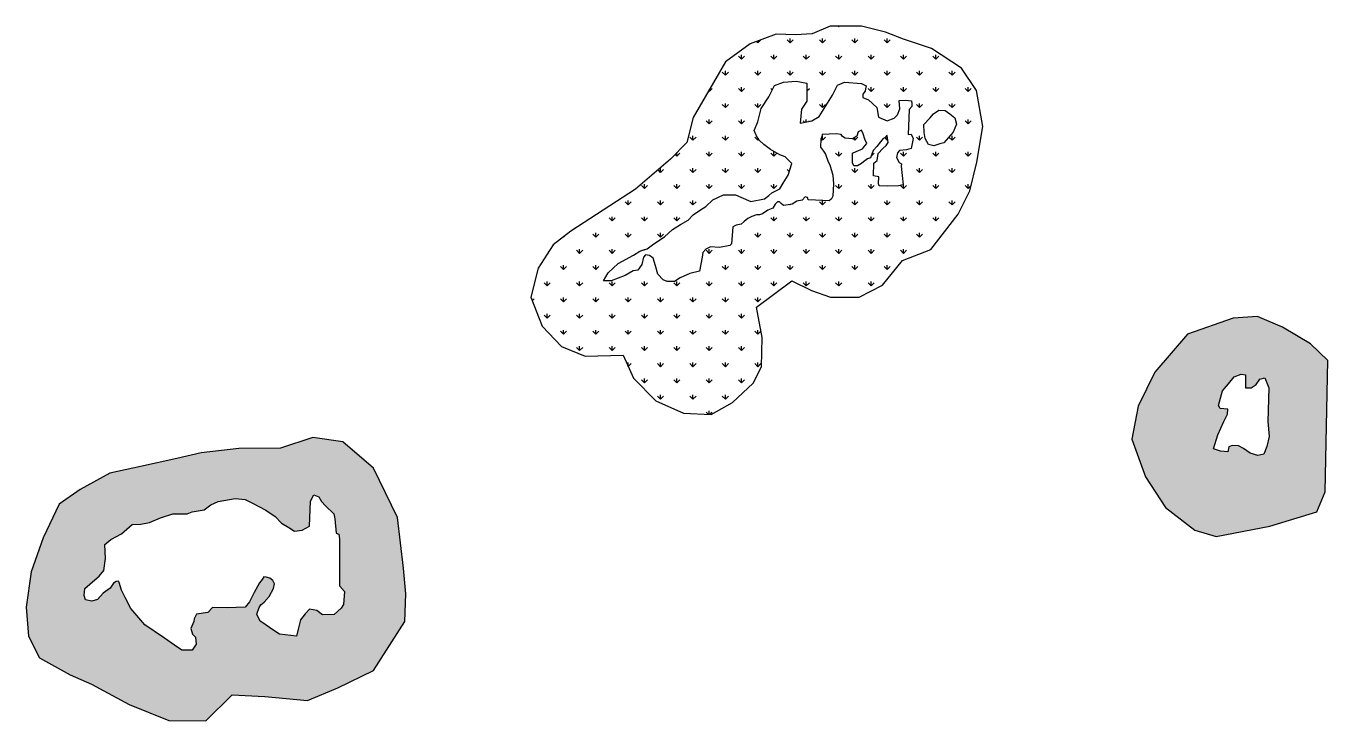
# Model space of a CAD drawing. Header units: metres. Extents: x 255476 to 378809, y 1739479 to 2227865.
# Drawn here: x 325578 to 326601, y 1832784 to 1833330 of the extents above; entities that cross this region are included whole.
import ezdxf

# ---------------------------------------------------------------- set-up
doc = ezdxf.new("R2010")
doc.units = ezdxf.units.M
doc.header["$MEASUREMENT"] = 0
doc.layers.add('MANGROOVE BUFFER ZONE', color=120, linetype='Continuous')

msp = doc.modelspace()

# ---------------------------------------------------------------- hatches: boundary and pattern name
at = {"layer": 'MANGROOVE BUFFER ZONE'}
h = msp.add_hatch(dxfattribs=at)
h.set_pattern_fill('GRASS', color=256, scale=18)
h.paths.add_polyline_path([(326330, 1833251.5), (326324.9, 1833279.7), (326313.2, 1833297.3), (326289.6, 1833312.8), (326267.6, 1833320), (326253.4, 1833325.7), (326234.6, 1833330.4), (326210, 1833330.3), (326195.9, 1833324.3), (326182.8, 1833323.6), (326167.4, 1833324.1), (326147, 1833316.5), (326127.7, 1833302.3), (326102.2, 1833258.6), (326097.2, 1833238.9), (326084.3, 1833225.7), (326056.9, 1833202.2), (326006.1, 1833169.2), (325992.3, 1833158.5), (325980.3, 1833140), (325974.5, 1833117.2), (325983.5, 1833094.5), (325998.8, 1833078.5), (326017.4, 1833070.9), (326047.1, 1833071.6), (326055.3, 1833053.7), (326072.9, 1833035.8), (326094.7, 1833026), (326116.4, 1833025.1), (326133.1, 1833034.4), (326149.5, 1833049.7), (326155.9, 1833062.4), (326156.6, 1833085.5), (326152.1, 1833109.3), (326179.9, 1833130.1), (326195.2, 1833122.6), (326210.3, 1833117.2), (326232.8, 1833117.3), (326251, 1833126.6), (326266.9, 1833146), (326289.2, 1833154.8), (326310.5, 1833182.6), (326319.8, 1833200.9), (326325.4, 1833223.4)])
h.paths.add_polyline_path([(326150.2, 1833248.3), (326153, 1833255.2), (326155.7, 1833265.5), (326161.8, 1833274.7), (326166.1, 1833283.6), (326173.3, 1833286.3), (326183.2, 1833287), (326191.5, 1833285.4), (326191.7, 1833271.4), (326187.4, 1833265), (326186.3, 1833254.2), (326195.6, 1833256), (326201.2, 1833259.2), (326211.8, 1833276.2), (326215.7, 1833283.9), (326221.3, 1833286.3), (326234.5, 1833285.2), (326238.2, 1833283.5), (326237.7, 1833281.1), (326237.6, 1833279.2), (326235.6, 1833277), (326235.6, 1833274.3), (326240, 1833272.3), (326246.7, 1833266.4), (326248, 1833258.8), (326254.9, 1833255.8), (326260.4, 1833258), (326263, 1833260.6), (326264.8, 1833265.3), (326264.1, 1833271.8), (326269.1, 1833272.1), (326274, 1833271.6), (326274.1, 1833269.2), (326274.2, 1833267.1), (326272, 1833264.9), (326271.4, 1833245.2), (326273.7, 1833245.3), (326275.1, 1833241.9), (326273.7, 1833234.2), (326269.9, 1833233), (326264.5, 1833232.6), (326262.9, 1833230.8), (326262.2, 1833227), (326264.3, 1833223.2), (326266, 1833222.1), (326265.8, 1833220.2), (326267.4, 1833205.6), (326263.7, 1833204.7), (326254.7, 1833204.6), (326248.5, 1833204.9), (326247.9, 1833206.5), (326248.1, 1833211.8), (326244, 1833212.6), (326244.3, 1833222.6), (326247, 1833224.8), (326247.6, 1833230.2), (326251.4, 1833234.1), (326254, 1833236.6), (326255.6, 1833238.8), (326254.8, 1833244.5), (326254.3, 1833244.1), (326252.9, 1833242.5), (326251.6, 1833241.9), (326249.6, 1833239.5), (326246.7, 1833235.7), (326243.8, 1833232.6), (326241.6, 1833226.9), (326239.3, 1833226), (326236.2, 1833223.6), (326234.6, 1833222.4), (326231.5, 1833220.6), (326228.5, 1833220.4), (326227.4, 1833223), (326227.4, 1833230.5), (326230.5, 1833231.9), (326235.3, 1833234), (326237.2, 1833236.2), (326238.9, 1833238.1), (326237.1, 1833241.6), (326236, 1833245.7), (326234.7, 1833248.5), (326232, 1833247.2), (326230.9, 1833243.9), (326227.4, 1833241.7), (326221.8, 1833242.2), (326219.7, 1833243.7), (326218.5, 1833245.1), (326214.6, 1833245.8), (326203.8, 1833245.2), (326203.3, 1833243.6), (326202.7, 1833241.6), (326202.3, 1833235.2), (326204.6, 1833232), (326206.3, 1833229.6), (326208.5, 1833223.6), (326209.8, 1833221.2), (326212, 1833213.1), (326212.6, 1833206.5), (326212.1, 1833196.7), (326210.9, 1833194.5), (326209.3, 1833193.1), (326204.3, 1833193.3), (326192.6, 1833193.7), (326192.1, 1833195.6), (326190.4, 1833196.1), (326187.9, 1833193.6), (326183.7, 1833192.7), (326180, 1833190.5), (326177, 1833189.9), (326173.3, 1833189.3), (326171.4, 1833190.8), (326170, 1833192.3), (326168.6, 1833192.1), (326166.6, 1833190.5), (326165, 1833187.2), (326161, 1833185.6), (326156.7, 1833182.7), (326154.3, 1833182.1), (326152.1, 1833181.9), (326148.4, 1833180.6), (326145.3, 1833179), (326142.4, 1833176.8), (326140.1, 1833174.7), (326136, 1833173.9), (326133.4, 1833172.6), (326132.5, 1833159.2), (326131.1, 1833158), (326123, 1833156.4), (326116, 1833156.8), (326112.1, 1833155.1), (326109.9, 1833152.3), (326109.3, 1833148.6), (326107.3, 1833137.8), (326099.7, 1833135.8), (326092.1, 1833132.4), (326087.6, 1833129.7), (326081.7, 1833129.7), (326078.7, 1833130.8), (326074.5, 1833135.4), (326072.6, 1833141.8), (326070.8, 1833147.9), (326067.8, 1833150.1), (326064.8, 1833150.6), (326063.3, 1833148.7), (326061.9, 1833142.9), (326058.8, 1833138.4), (326055.2, 1833138), (326048.8, 1833134.2), (326037.8, 1833130.1), (326031.8, 1833130.2), (326035.4, 1833136.5), (326043.2, 1833143.8), (326055.3, 1833150.2), (326060.4, 1833153.4), (326066, 1833155.3), (326071.2, 1833159.1), (326079.8, 1833164.8), (326086, 1833170.6), (326092.3, 1833174.3), (326098.4, 1833177.7), (326102.2, 1833181.9), (326108, 1833185.9), (326112.3, 1833188.5), (326117.6, 1833193.8), (326126, 1833197.7), (326135.4, 1833197.6), (326139.7, 1833195.8), (326147.7, 1833192.5), (326158.2, 1833194.5), (326161.8, 1833197.2), (326164, 1833199.4), (326170.4, 1833202.5), (326173.1, 1833206.8), (326177, 1833213.2), (326179.7, 1833222.3), (326174.6, 1833227.7), (326170.5, 1833229.3), (326163, 1833233.4), (326157.9, 1833237.4), (326154.1, 1833240.6), (326152, 1833244.1)], flags=16)
h.paths.add_polyline_path([(326283.6, 1833253), (326288.4, 1833257.9), (326291.1, 1833261.4), (326295.4, 1833264.4), (326300.5, 1833264), (326304, 1833261.3), (326307.9, 1833258.3), (326309.3, 1833253.3), (326306.6, 1833246.9), (326299.4, 1833238.6), (326296.2, 1833237.7), (326291.4, 1833236.3), (326287.3, 1833237.3), (326284.7, 1833242), (326283.8, 1833246.7)], flags=16)
h = msp.add_hatch(dxfattribs=at)
h.set_pattern_fill('GRASS', color=256, scale=18)
h.paths.add_polyline_path([(325876.3, 1832883.9), (325874.4, 1832904.2), (325869.7, 1832944), (325851, 1832982.7), (325826.8, 1833003.6), (325803.1, 1833007), (325777.8, 1832998.5), (325745.1, 1832998.2), (325715.3, 1832994.9), (325696.4, 1832990.5), (325667.7, 1832984.2), (325643.5, 1832978.9), (325620.4, 1832966.1), (325603.8, 1832954.4), (325591.3, 1832928), (325581.8, 1832901.4), (325577.7, 1832873.6), (325579.6, 1832850.8), (325588.3, 1832833.7), (325612.5, 1832820.3), (325629.1, 1832812.9), (325658.9, 1832797.1), (325689.9, 1832784.3), (325719.2, 1832784.1), (325739.7, 1832804.5), (325765.4, 1832803.4), (325799.1, 1832800.2), (325823, 1832810), (325850.9, 1832823.8), (325875.5, 1832862.3)])
h.paths.add_polyline_path([(325827.3, 1832875.7), (325825.6, 1832872.7), (325819.9, 1832867.7), (325810.9, 1832867.4), (325806.3, 1832871), (325800.5, 1832872), (325797.3, 1832868.3), (325793.4, 1832863.6), (325791.7, 1832856.3), (325790.4, 1832850.7), (325777, 1832852.2), (325771.8, 1832855.8), (325763.9, 1832861.3), (325761.8, 1832862.4), (325759.1, 1832868.1), (325760.9, 1832873.3), (325762.3, 1832875.3), (325765, 1832877.5), (325768.8, 1832881.8), (325772.2, 1832888.2), (325773.2, 1832892), (325771.7, 1832894.4), (325769.4, 1832896.2), (325766.6, 1832897.2), (325764.6, 1832897.4), (325763.4, 1832895.3), (325761.2, 1832892.7), (325757.2, 1832885.1), (325753.3, 1832877.8), (325750, 1832873.4), (325735.8, 1832872.9), (325724.2, 1832873.2), (325720.6, 1832869.4), (325711.7, 1832867.9), (325709.9, 1832864.4), (325709.6, 1832862.2), (325707.3, 1832856.8), (325708.7, 1832852.4), (325710.9, 1832849.9), (325711.6, 1832844.4), (325708.4, 1832839.6), (325700.3, 1832839.7), (325694.5, 1832843.6), (325686.5, 1832849.2), (325671.1, 1832859.7), (325660.1, 1832872.6), (325655.7, 1832881.2), (325652.9, 1832886.8), (325650.9, 1832893), (325650.6, 1832894.1), (325648.7, 1832893.8), (325646.4, 1832892.3), (325643.9, 1832888.4), (325638.3, 1832884.6), (325633.9, 1832879.5), (325629.5, 1832878.3), (325624.5, 1832879.4), (325623.3, 1832882.6), (325623.9, 1832888.2), (325631.9, 1832895.1), (325635.2, 1832898), (325639, 1832902.3), (325640.3, 1832911.9), (325639.8, 1832922.9), (325644.4, 1832926.8), (325652.7, 1832931.2), (325661.3, 1832938.6), (325668.1, 1832938.7), (325674.9, 1832940.2), (325683.4, 1832943.7), (325693.2, 1832946.8), (325704.3, 1832946.9), (325708.4, 1832948.5), (325717.8, 1832950.1), (325722.9, 1832954), (325728.8, 1832956.5), (325742.2, 1832959), (325750, 1832958.2), (325755.8, 1832955.2), (325766.3, 1832949.8), (325773.5, 1832944.8), (325778.5, 1832939.6), (325784.3, 1832936.1), (325788.8, 1832933.4), (325794.8, 1832934.1), (325800.7, 1832937.1), (325801.5, 1832956.8), (325803.9, 1832961.8), (325807.9, 1832960.3), (325810, 1832956.6), (325813.3, 1832953.3), (325819.7, 1832947), (325820.6, 1832942.9), (325821.6, 1832931.6), (325823.6, 1832931), (325824.1, 1832927.3), (325824.1, 1832890.4), (325828, 1832885.9)], flags=16)
h.paths.add_polyline_path([(326601.3, 1833067.6), (326587.5, 1833080.7), (326565.6, 1833093.8), (326545.9, 1833102.1), (326526.8, 1833100.8), (326490.8, 1833088.1), (326465.2, 1833058.2), (326452.1, 1833031.5), (326447.1, 1833005.7), (326457.8, 1832975.9), (326473.5, 1832951.9), (326496.8, 1832934), (326513.5, 1832929), (326555.7, 1832937.3), (326592.7, 1832948.5), (326599.2, 1832964.3)])
h.paths.add_polyline_path([(326523.1, 1833049.1), (326527.6, 1833054.5), (326533.1, 1833056.8), (326536.5, 1833056.1), (326536.5, 1833046), (326540.9, 1833046.1), (326544.9, 1833048.7), (326547.9, 1833052.7), (326551.7, 1833053.9), (326554.8, 1833046), (326554.1, 1833019.5), (326555.1, 1833007.8), (326553.4, 1832999.8), (326550.8, 1832993.9), (326546.2, 1832992.8), (326540.1, 1832994.5), (326534.9, 1832998.4), (326530.9, 1833000.4), (326525.9, 1833000.6), (326523.5, 1832999.6), (326522.5, 1832995.6), (326516.9, 1832996.1), (326511.3, 1832998.1), (326514.7, 1833009), (326519.5, 1833019.4), (326522.3, 1833025.2), (326522.5, 1833029.1), (326516.7, 1833029.6), (326515.2, 1833032), (326518.3, 1833043.5)], flags=16)

# ---------------------------------------------------------------- linework, layer by layer
for points in [[(326179.9, 1833130.1), (326195.2, 1833122.6), (326210.3, 1833117.2), (326232.8, 1833117.3), (326251, 1833126.6), (326266.9, 1833146), (326289.2, 1833154.8), (326310.5, 1833182.6), (326319.8, 1833200.9), (326325.4, 1833223.4), (326330, 1833251.5), (326324.9, 1833279.7), (326313.2, 1833297.3), (326289.6, 1833312.8), (326267.6, 1833320), (326253.4, 1833325.7), (326234.6, 1833330.4), (326210, 1833330.3), (326195.9, 1833324.3), (326182.8, 1833323.6), (326167.4, 1833324.1), (326147, 1833316.5), (326127.7, 1833302.3), (326102.2, 1833258.6), (326097.2, 1833238.9), (326084.3, 1833225.7), (326056.9, 1833202.2), (326006.1, 1833169.2), (325992.3, 1833158.5), (325980.3, 1833140), (325974.5, 1833117.2), (325983.5, 1833094.5), (325998.8, 1833078.5), (326017.4, 1833070.9), (326047.1, 1833071.6), (326055.3, 1833053.7), (326072.9, 1833035.8), (326094.7, 1833026), (326116.4, 1833025.1), (326133.1, 1833034.4), (326149.5, 1833049.7), (326155.9, 1833062.4), (326156.6, 1833085.5), (326152.1, 1833109.3)], [(326107.3, 1833137.8), (326099.7, 1833135.8), (326092.1, 1833132.4), (326087.6, 1833129.7), (326081.7, 1833129.7), (326078.7, 1833130.8), (326074.5, 1833135.4), (326072.6, 1833141.8), (326070.8, 1833147.9), (326067.8, 1833150.1), (326064.8, 1833150.6), (326063.3, 1833148.7), (326061.9, 1833142.9), (326058.8, 1833138.4), (326055.2, 1833138), (326048.8, 1833134.2), (326037.8, 1833130.1), (326031.8, 1833130.2), (326035.4, 1833136.5), (326043.2, 1833143.8), (326055.3, 1833150.2), (326060.4, 1833153.4), (326066, 1833155.3), (326071.2, 1833159.1), (326079.8, 1833164.8), (326086, 1833170.6), (326092.3, 1833174.3), (326098.4, 1833177.7), (326102.2, 1833181.9), (326108, 1833185.9), (326112.3, 1833188.5), (326117.6, 1833193.8), (326126, 1833197.7), (326135.4, 1833197.6), (326139.7, 1833195.8), (326147.7, 1833192.5), (326158.2, 1833194.5), (326161.8, 1833197.2), (326164, 1833199.4), (326170.4, 1833202.5), (326173.1, 1833206.8), (326177, 1833213.2), (326179.7, 1833222.3), (326174.6, 1833227.7), (326170.5, 1833229.3), (326163, 1833233.4), (326157.9, 1833237.4), (326154.1, 1833240.6), (326152, 1833244.1), (326150.2, 1833248.3), (326153, 1833255.2), (326155.7, 1833265.5), (326161.8, 1833274.7), (326166.1, 1833283.6), (326173.3, 1833286.3), (326183.2, 1833287), (326191.5, 1833285.4), (326191.7, 1833271.4), (326187.4, 1833265), (326186.3, 1833254.2), (326195.6, 1833256), (326201.2, 1833259.2), (326211.8, 1833276.2), (326215.7, 1833283.9), (326221.3, 1833286.3), (326234.5, 1833285.2), (326238.2, 1833283.5), (326237.7, 1833281.1), (326237.6, 1833279.2), (326235.6, 1833277), (326235.6, 1833274.3), (326240, 1833272.3), (326246.7, 1833266.4), (326248, 1833258.8), (326254.9, 1833255.8), (326260.4, 1833258), (326263, 1833260.6), (326264.8, 1833265.3), (326264.1, 1833271.8), (326269.1, 1833272.1), (326274, 1833271.6), (326274.1, 1833269.2), (326274.2, 1833267.1), (326272, 1833264.9), (326271.4, 1833245.2), (326273.7, 1833245.3), (326275.1, 1833241.9), (326273.7, 1833234.2), (326269.9, 1833233), (326264.5, 1833232.6), (326262.9, 1833230.8), (326262.2, 1833227), (326264.3, 1833223.2), (326266, 1833222.1), (326265.8, 1833220.2), (326267.4, 1833205.6), (326263.7, 1833204.7), (326254.7, 1833204.6), (326248.5, 1833204.9), (326247.9, 1833206.5), (326248.1, 1833211.8), (326244, 1833212.6), (326244.3, 1833222.6), (326247, 1833224.8), (326247.6, 1833230.2), (326251.4, 1833234.1), (326254, 1833236.6), (326255.6, 1833238.8), (326254.8, 1833244.5), (326254.3, 1833244.1), (326252.9, 1833242.5), (326251.6, 1833241.9), (326249.6, 1833239.5), (326246.7, 1833235.7), (326243.8, 1833232.6), (326241.6, 1833226.9), (326239.3, 1833226), (326236.2, 1833223.6), (326234.6, 1833222.4), (326231.5, 1833220.6), (326228.5, 1833220.4), (326227.4, 1833223), (326227.4, 1833230.5), (326230.5, 1833231.9), (326235.3, 1833234), (326237.2, 1833236.2), (326238.9, 1833238.1), (326237.1, 1833241.6), (326236, 1833245.7), (326234.7, 1833248.5), (326232, 1833247.2), (326230.9, 1833243.9), (326227.4, 1833241.7), (326221.8, 1833242.2), (326219.7, 1833243.7), (326218.5, 1833245.1), (326214.6, 1833245.8), (326203.8, 1833245.2), (326203.3, 1833243.6), (326202.7, 1833241.6), (326202.3, 1833235.2), (326204.6, 1833232), (326206.3, 1833229.6), (326208.5, 1833223.6), (326209.8, 1833221.2), (326212, 1833213.1), (326212.6, 1833206.5), (326212.1, 1833196.7), (326210.9, 1833194.5), (326209.3, 1833193.1), (326204.3, 1833193.3), (326192.6, 1833193.7), (326192.1, 1833195.6), (326190.4, 1833196.1), (326187.9, 1833193.6), (326183.7, 1833192.7), (326180, 1833190.5), (326177, 1833189.9), (326173.3, 1833189.3), (326171.4, 1833190.8), (326170, 1833192.3), (326168.6, 1833192.1), (326166.6, 1833190.5), (326165, 1833187.2), (326161, 1833185.6), (326156.7, 1833182.7), (326154.3, 1833182.1), (326152.1, 1833181.9), (326148.4, 1833180.6), (326145.3, 1833179), (326142.4, 1833176.8), (326140.1, 1833174.7), (326136, 1833173.9), (326133.4, 1833172.6), (326132.5, 1833159.2), (326131.1, 1833158), (326123, 1833156.4), (326116, 1833156.8), (326112.1, 1833155.1), (326109.9, 1833152.3), (326109.3, 1833148.6)], [(326287.3, 1833237.3), (326284.7, 1833242), (326283.8, 1833246.7), (326283.6, 1833253), (326288.4, 1833257.9), (326291.1, 1833261.4), (326295.4, 1833264.4), (326300.5, 1833264), (326304, 1833261.3), (326307.9, 1833258.3), (326309.3, 1833253.3), (326306.6, 1833246.9), (326299.4, 1833238.6), (326296.2, 1833237.7), (326291.4, 1833236.3)], [(326601.3, 1833067.6), (326587.5, 1833080.7), (326565.6, 1833093.8), (326545.9, 1833102.1), (326526.8, 1833100.8), (326490.8, 1833088.1), (326465.2, 1833058.2), (326452.1, 1833031.5), (326447.1, 1833005.7), (326457.8, 1832975.9), (326473.5, 1832951.9), (326496.8, 1832934), (326513.5, 1832929), (326555.7, 1832937.3), (326592.7, 1832948.5), (326599.2, 1832964.3)], [(326511.3, 1832998.1), (326514.7, 1833009), (326519.5, 1833019.4), (326522.3, 1833025.2), (326522.5, 1833029.1), (326516.7, 1833029.6), (326515.2, 1833032), (326518.3, 1833043.5), (326523.1, 1833049.1), (326527.6, 1833054.5), (326533.1, 1833056.8), (326536.5, 1833056.1), (326536.5, 1833046), (326540.9, 1833046.1), (326544.9, 1833048.7), (326547.9, 1833052.7), (326551.7, 1833053.9), (326554.8, 1833046), (326554.1, 1833019.5), (326555.1, 1833007.8), (326553.4, 1832999.8), (326550.8, 1832993.9), (326546.2, 1832992.8), (326540.1, 1832994.5), (326534.9, 1832998.4), (326530.9, 1833000.4), (326525.9, 1833000.6), (326523.5, 1832999.6), (326522.5, 1832995.6), (326516.9, 1832996.1)], [(325851, 1832982.7), (325826.8, 1833003.6), (325803.1, 1833007), (325777.8, 1832998.5), (325745.1, 1832998.2), (325715.3, 1832994.9), (325696.4, 1832990.5), (325667.7, 1832984.2), (325643.5, 1832978.9), (325620.4, 1832966.1), (325603.8, 1832954.4), (325591.3, 1832928), (325581.8, 1832901.4), (325577.7, 1832873.6), (325579.6, 1832850.8), (325588.3, 1832833.7), (325612.5, 1832820.3), (325629.1, 1832812.9), (325658.9, 1832797.1), (325689.9, 1832784.3), (325719.2, 1832784.1), (325739.7, 1832804.5), (325765.4, 1832803.4), (325799.1, 1832800.2), (325823, 1832810), (325850.9, 1832823.8), (325875.5, 1832862.3), (325876.3, 1832883.9), (325874.4, 1832904.2), (325869.7, 1832944)], [(325803.9, 1832961.8), (325807.9, 1832960.3), (325810, 1832956.6), (325813.3, 1832953.3), (325819.7, 1832947), (325820.6, 1832942.9), (325821.6, 1832931.6), (325823.6, 1832931), (325824.1, 1832927.3), (325824.1, 1832890.4), (325828, 1832885.9), (325827.3, 1832875.7), (325825.6, 1832872.7), (325819.9, 1832867.7), (325810.9, 1832867.4), (325806.3, 1832871), (325800.5, 1832872), (325797.3, 1832868.3), (325793.4, 1832863.6), (325791.7, 1832856.3), (325790.4, 1832850.7), (325777, 1832852.2), (325771.8, 1832855.8), (325763.9, 1832861.3), (325761.8, 1832862.4), (325759.1, 1832868.1), (325760.9, 1832873.3), (325762.3, 1832875.3), (325765, 1832877.5), (325768.8, 1832881.8), (325772.2, 1832888.2), (325773.2, 1832892), (325771.7, 1832894.4), (325769.4, 1832896.2), (325766.6, 1832897.2), (325764.6, 1832897.4), (325763.4, 1832895.3), (325761.2, 1832892.7), (325757.2, 1832885.1), (325753.3, 1832877.8), (325750, 1832873.4), (325735.8, 1832872.9), (325724.2, 1832873.2), (325720.6, 1832869.4), (325711.7, 1832867.9), (325709.9, 1832864.4), (325709.6, 1832862.2), (325707.3, 1832856.8), (325708.7, 1832852.4), (325710.9, 1832849.9), (325711.6, 1832844.4), (325708.4, 1832839.6), (325700.3, 1832839.7), (325694.5, 1832843.6), (325686.5, 1832849.2), (325671.1, 1832859.7), (325660.1, 1832872.6), (325655.7, 1832881.2), (325652.9, 1832886.8), (325650.9, 1832893), (325650.6, 1832894.1), (325648.7, 1832893.8), (325646.4, 1832892.3), (325643.9, 1832888.4), (325638.3, 1832884.6), (325633.9, 1832879.5), (325629.5, 1832878.3), (325624.5, 1832879.4), (325623.3, 1832882.6), (325623.9, 1832888.2), (325631.9, 1832895.1), (325635.2, 1832898), (325639, 1832902.3), (325640.3, 1832911.9), (325639.8, 1832922.9), (325644.4, 1832926.8), (325652.7, 1832931.2), (325661.3, 1832938.6), (325668.1, 1832938.7), (325674.9, 1832940.2), (325683.4, 1832943.7), (325693.2, 1832946.8), (325704.3, 1832946.9), (325708.4, 1832948.5), (325717.8, 1832950.1), (325722.9, 1832954), (325728.8, 1832956.5), (325742.2, 1832959), (325750, 1832958.2), (325755.8, 1832955.2), (325766.3, 1832949.8), (325773.5, 1832944.8), (325778.5, 1832939.6), (325784.3, 1832936.1), (325788.8, 1832933.4), (325794.8, 1832934.1), (325800.7, 1832937.1), (325801.5, 1832956.8)]]:
    msp.add_lwpolyline(points, close=True, dxfattribs=at)

doc.saveas('drawing.dxf')
